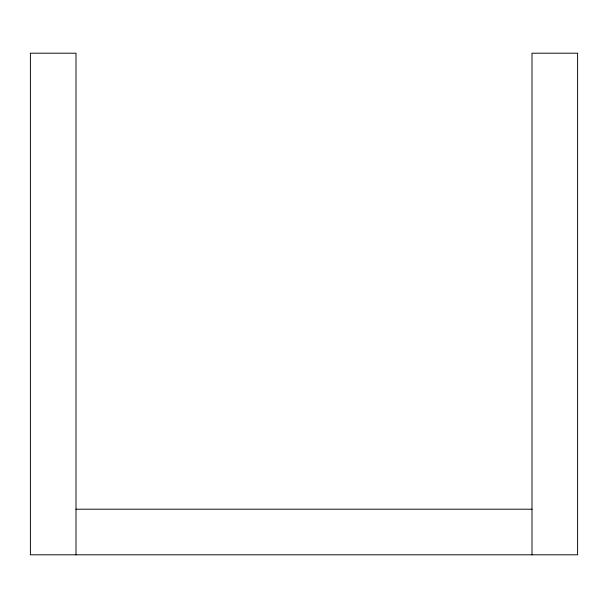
<?xml version="1.0" encoding="UTF-8"?>
<svg xmlns="http://www.w3.org/2000/svg" width="608" height="608" viewBox="0 0 608 608"><rect width="100%" height="100%" fill="white"/><g stroke="black" fill="none" stroke-linecap="round" stroke-linejoin="round"><path stroke-width="0.91" d="M76 509.2L532 509.2M532 554.8L532 53.2L577.6 53.2L577.6 554.8L30.4 554.8L30.4 53.2L76 53.2L76 554.8"/></g></svg>
